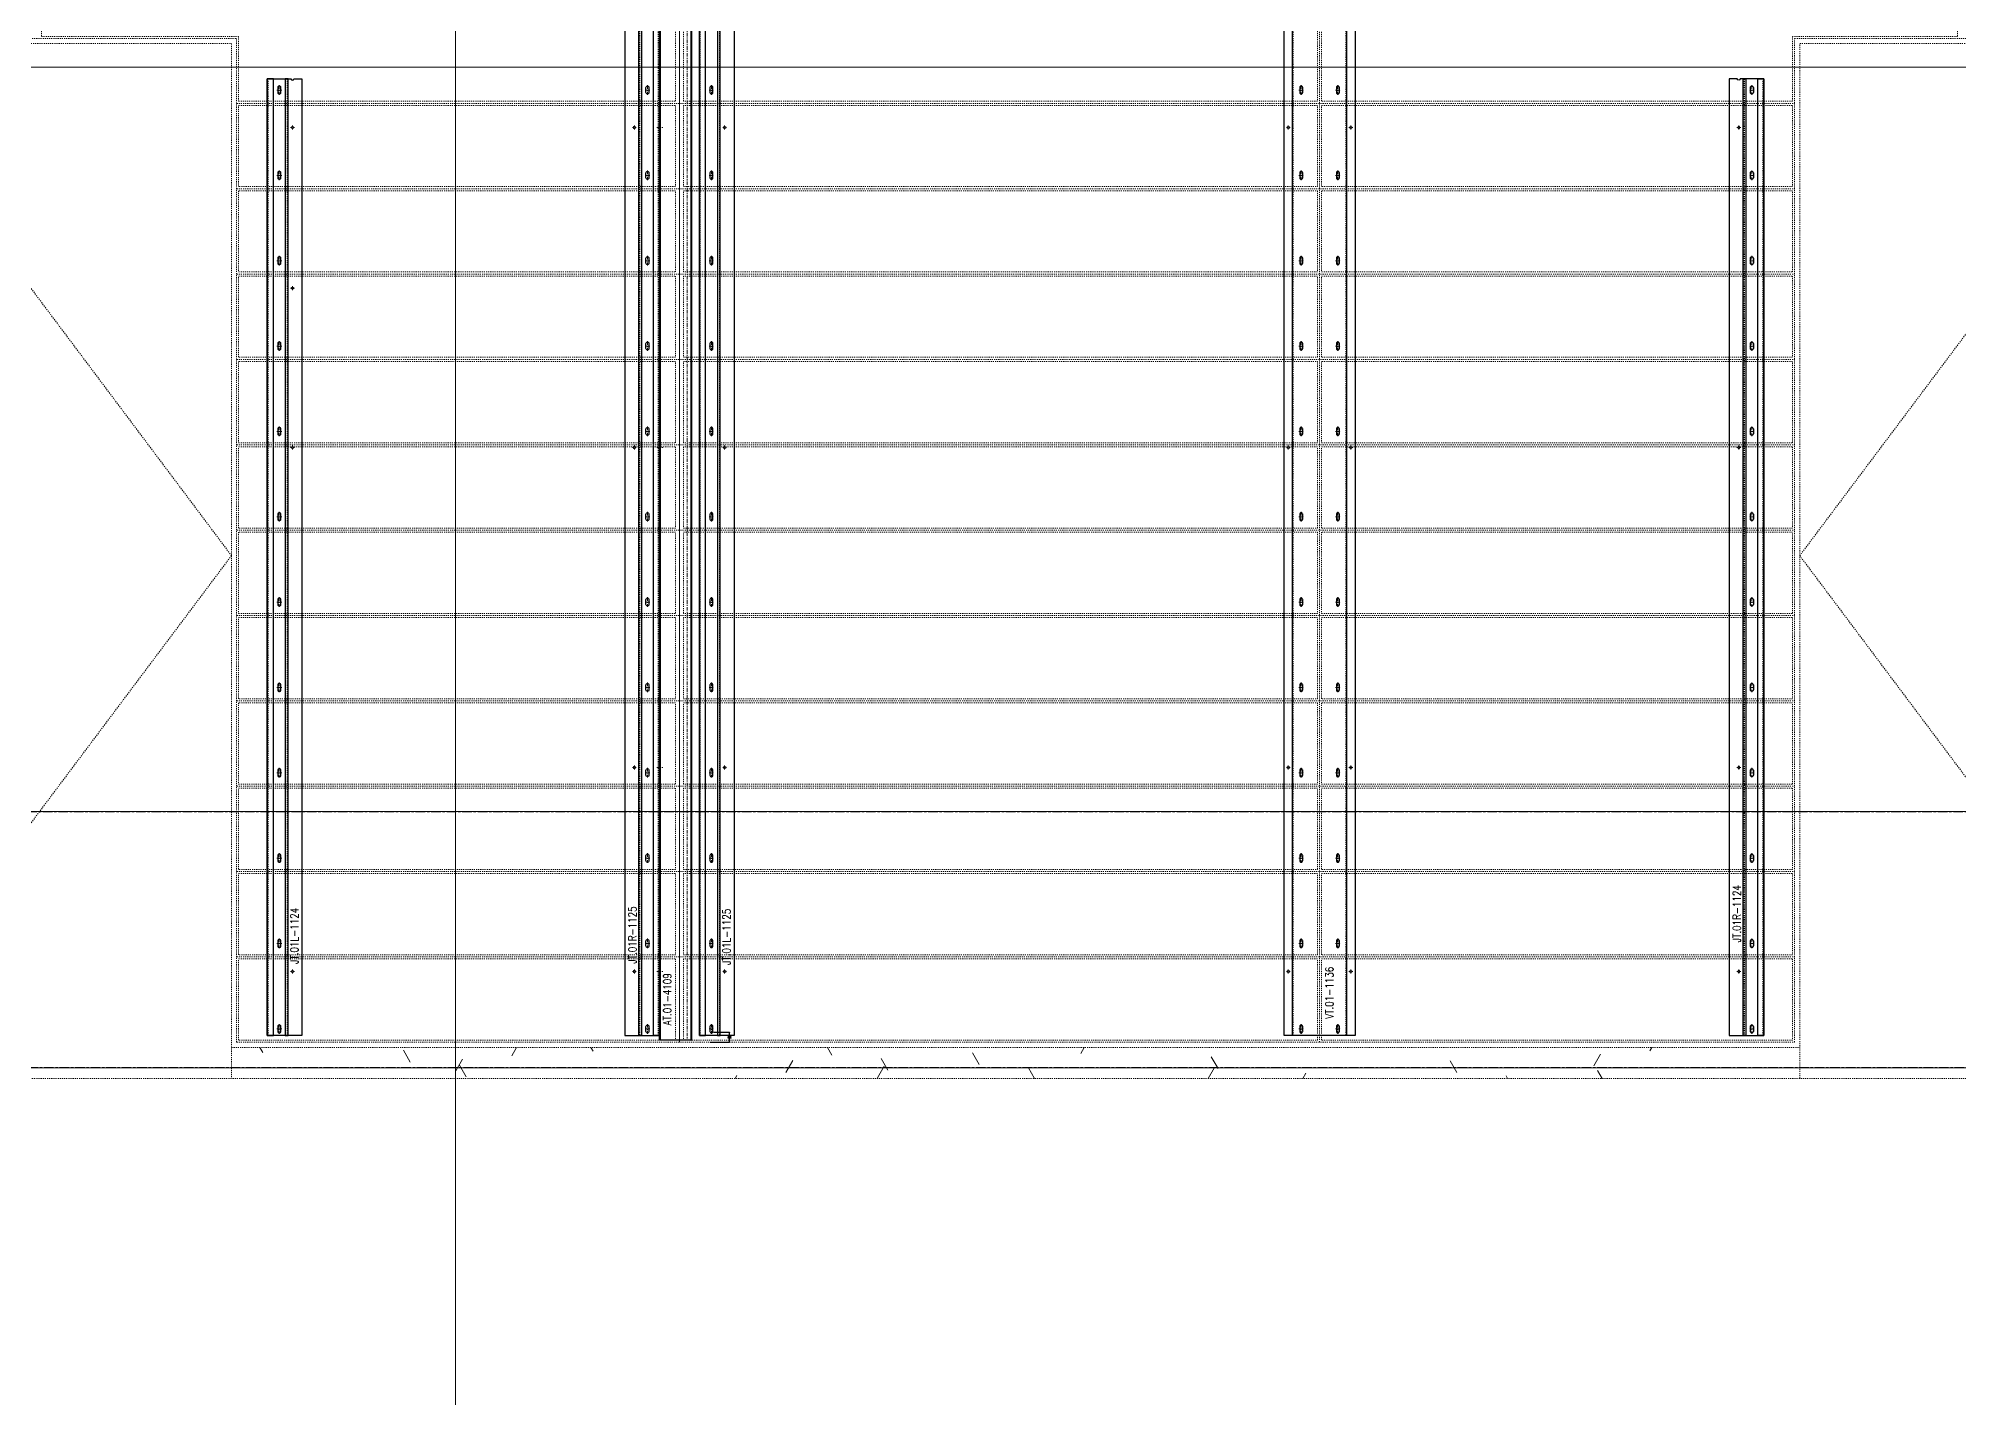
# Model space of a CAD drawing. Header units: inches. Extents: x 11737 to 18084, y -4365 to 1695.
# Drawn here: x 13634.6 to 13814.6, y -542.1 to -414.7 of the extents above; entities that cross this region are included whole.
import ezdxf

# ---------------------------------------------------------------- set-up
doc = ezdxf.new("R2010")
doc.units = ezdxf.units.IN
doc.header["$MEASUREMENT"] = 0
for name, pattern in [('INC-200$0$NBK_CenterX2', [1.083333, 0.666667, -0.125, 0.166667, -0.125]), ('NBK_Center', [0.541667, 0.333333, -0.0625, 0.083333, -0.0625]), ('NBK_Center2', [0.270833, 0.166667, -0.03125, 0.041667, -0.03125]), ('NBK_CenterX2', [1.083333, 0.666667, -0.125, 0.166667, -0.125]), ('NBK_Hidden', [0.125, 0.083333, -0.041667]), ('NBK_Hidden2', [0.0625, 0.041667, -0.020833])]:
    doc.linetypes.add(name, pattern=pattern)
doc.layers.get('Defpoints').update_dxf_attribs({"color": 250, "lineweight": 0})
for name, color, linetype, lineweight in [('!Bracket', 11, 'Continuous', 25), ('!Clip - bent', 20, 'Continuous', 25), ('!Clip - bent @ 1', 20, 'Continuous', 25), ('!Dimension', 50, 'Continuous', 5), ('!Extrusion', 140, 'Continuous', 25), ('!Flashing', 40, 'Continuous', 25), ('!Gridline', 112, 'NBK_CenterX2', 5), ('!Linetype_Center', 220, 'NBK_Center', 9), ('!Linetype_Center2', 222, 'NBK_Center2', 9), ('!Linetype_Hidden', 210, 'NBK_Hidden', 9), ('!Misc2', 252, 'NBK_Hidden2', 5), ('INC-200$0$!Gridline @ 1', 112, 'INC-200$0$NBK_CenterX2', 5)]:
    doc.layers.add(name, color=color, linetype=linetype, lineweight=lineweight)
doc.layers.add('0 @ 1', color=7, linetype='Continuous')
doc.styles.add('Romans', font='romans.shx', dxfattribs={"width": 0.8})
doc.dimstyles.new('NBK$0', dxfattribs={"dimtxt": 0.078125, "dimasz": 0.046875, "dimexe": 0, "dimexo": 0.03125, "dimgap": 0.03, "dimtad": 3, "dimdec": 4, "dimzin": 3, "dimdsep": 46, "dimlunit": 4, "dimtxsty": 'Romans', "dimblk": 'DOT', "dimblk1": 'DOT', "dimblk2": 'DOT', "dimcen": 0, "dimazin": 2, "dimtfac": 0.8, "dimtdec": 4, "dimtmove": 2, "dimatfit": 2, "dimfxl": 1, "dimfrac": 1, "dimtolj": 1, "dimtzin": 0, "dimarcsym": 1})

# ---------------------------------------------------------------- blocks, each defined once
blk = doc.blocks.new('WEST ELEVATION GRID')
for p, q in [((-228.01, -106.7), (-228.01, 1818.09)), ((-1655, 24), (842.95, 24)), ((-1655, 0), (794.95, 0))]:
    blk.add_line(p, q)
blk = doc.blocks.new('A201')
h = blk.add_hatch()
h.set_pattern_fill('FP_12', color=8, style=0, pattern_type=2)
h.set_pattern_definition([(0, (-698.9975, 218.4), (15.36, 3.84), [1.267, -10.253, 1.267, -10.253, -61.44]), (0, (-698.9975, 218.4), (15.36, 3.84), [-23.04, 1.267, -21.773, 1.267, -10.253, -26.88]), (0, (-698.9975, 218.4), (15.36, 3.84), [-57.6, 1.267, -6.413, 1.267, -17.933]), (120, (-693.2375, 220.32), (-11.005538, 11.38215), [1.267, -10.253, 1.267, -10.253, -61.44]), (120, (-693.2375, 220.32), (-11.005538, 11.38215), [-23.04, 1.267, -21.773, 1.267, -10.253, -26.88]), (120, (-693.2375, 220.32), (-11.005538, 11.38215), [-57.6, 1.267, -6.413, 1.267, -17.933]), (240, (-691.3175, 228), (-4.354462, -15.22215), [1.267, -10.253, 1.267, -10.253, -61.44]), (240, (-691.3175, 228), (-4.354462, -15.22215), [-23.04, 1.267, -21.773, 1.267, -10.253, -26.88]), (240, (-691.3175, 228), (-4.354462, -15.22215), [-57.6, 1.267, -6.413, 1.267, -17.933])])
h.paths.add_polyline_path([(-249.01, -25), (-102, -25), (-102, -22.1), (-249.01, -22.1)])
for p, q in [((-249.01, 24), (-285.01, 72)), ((-285.01, 72), (-249.01, 72)), ((-249.01, 72), (-249.01, -25)), ((-102, 24), (-66, 72)), ((-102, -25), (-102, 72)), ((-102, 72), (-30, 72)), ((-249.01, 24), (-285.01, -24)), ((-102, 24), (-66, -24)), ((-249.01, -22.1), (-102, -22.1)), ((24, -25), (-314.57, -25)), ((25.16, -24), (-102, -24))]:
    blk.add_line(p, q)
blk = doc.blocks.new('EWA-TM TERRACOTTA WEST')
at = {"layer": '!Linetype_Center2', "color": 3, "linetype": 'Continuous'}
blk.add_line((1125, 2.4), (1125, 1442.4), dxfattribs=at)
at = {"layer": '!Linetype_Hidden'}
for p, q in [((1125, 18.4), (1125, 242.4)), ((1185, 2.4), (1185, 242.4)), ((1083.49, 90.4), (1229.53, 90.4)), ((1083.49, 82.4), (1229.53, 82.4)), ((1083.49, 74.4), (1229.53, 74.4)), ((1083.49, 66.4), (1229.53, 66.4)), ((1083.49, 58.4), (1229.53, 58.4)), ((1083.49, 50.4), (1229.53, 50.4)), ((1083.49, 42.4), (1229.53, 42.4)), ((1083.49, 34.4), (1229.53, 34.4)), ((1083.49, 26.4), (1229.53, 26.4)), ((1083.49, 18.4), (1229.53, 18.4)), ((1083.49, 18.4), (1229.53, 18.4)), ((1083.49, 10.4), (1229.53, 10.4)), ((1083.49, 10.4), (1229.53, 10.4)), ((1083.49, 2.4), (1229.53, 2.4)), ((1083.49, 2.4), (1229.53, 2.4))]:
    blk.add_line(p, q, dxfattribs=at)
for points in [[(1124.63, 90.59), (1124.63, 98.21), (1065.19, 98.21), (1065.19, 96.67), (1083.67, 96.67), (1083.67, 90.59)], [(1125.38, 98.21), (1184.81, 98.21), (1184.81, 90.59), (1125.38, 90.59)], [(1185.19, 90.59), (1185.19, 98.21), (1244.81, 98.21), (1244.81, 96.67), (1229.34, 96.67), (1229.34, 90.59)], [(1083.67, 90.21), (1124.63, 90.21), (1124.63, 82.59), (1083.67, 82.59)], [(1125.38, 82.59), (1184.81, 82.59), (1184.81, 90.21), (1125.38, 90.21)], [(1185.19, 90.21), (1229.34, 90.21), (1229.34, 82.59), (1185.19, 82.59)], [(1083.67, 74.59), (1124.63, 74.59), (1124.63, 82.21), (1083.67, 82.21)], [(1125.38, 82.21), (1184.81, 82.21), (1184.81, 74.59), (1125.38, 74.59)], [(1185.19, 74.59), (1229.34, 74.59), (1229.34, 82.21), (1185.19, 82.21)], [(1083.67, 74.21), (1124.63, 74.21), (1124.63, 66.59), (1083.67, 66.59)], [(1125.38, 66.59), (1184.81, 66.59), (1184.81, 74.21), (1125.38, 74.21)], [(1185.19, 74.21), (1229.34, 74.21), (1229.34, 66.59), (1185.19, 66.59)], [(1083.67, 58.59), (1124.63, 58.59), (1124.63, 66.21), (1083.67, 66.21)], [(1125.38, 66.21), (1184.81, 66.21), (1184.81, 58.59), (1125.38, 58.59)], [(1185.19, 58.59), (1229.34, 58.59), (1229.34, 66.21), (1185.19, 66.21)], [(1083.67, 58.21), (1124.63, 58.21), (1124.63, 50.59), (1083.67, 50.59)], [(1125.38, 50.59), (1184.81, 50.59), (1184.81, 58.21), (1125.38, 58.21)], [(1185.19, 58.21), (1229.34, 58.21), (1229.34, 50.59), (1185.19, 50.59)], [(1083.67, 42.59), (1124.63, 42.59), (1124.63, 50.21), (1083.67, 50.21)], [(1125.38, 50.21), (1184.81, 50.21), (1184.81, 42.59), (1125.38, 42.59)], [(1185.19, 42.59), (1229.34, 42.59), (1229.34, 50.21), (1185.19, 50.21)], [(1083.67, 42.21), (1124.63, 42.21), (1124.63, 34.59), (1083.67, 34.59)], [(1125.38, 34.59), (1184.81, 34.59), (1184.81, 42.21), (1125.38, 42.21)], [(1185.19, 42.21), (1229.34, 42.21), (1229.34, 34.59), (1185.19, 34.59)], [(1083.67, 26.59), (1124.63, 26.59), (1124.63, 34.21), (1083.67, 34.21)], [(1125.38, 34.21), (1184.81, 34.21), (1184.81, 26.59), (1125.38, 26.59)], [(1185.19, 26.59), (1229.34, 26.59), (1229.34, 34.21), (1185.19, 34.21)], [(1083.67, 26.21), (1124.63, 26.21), (1124.63, 18.59), (1083.67, 18.59)], [(1125.38, 18.59), (1184.81, 18.59), (1184.81, 26.21), (1125.38, 26.21)], [(1185.19, 26.21), (1229.34, 26.21), (1229.34, 18.59), (1185.19, 18.59)], [(1083.67, 18.21), (1124.63, 18.21), (1124.63, 10.59), (1083.67, 10.59)], [(1125.38, 10.59), (1184.81, 10.59), (1184.81, 18.21), (1125.38, 18.21)], [(1185.19, 18.21), (1229.34, 18.21), (1229.34, 10.59), (1185.19, 10.59)], [(1083.67, 10.21), (1124.63, 10.21), (1124.63, 2.59), (1083.67, 2.59)], [(1125.38, 2.59), (1184.81, 2.59), (1184.81, 10.21), (1125.38, 10.21)], [(1185.19, 10.21), (1229.34, 10.21), (1229.34, 2.59), (1185.19, 2.59)]]:
    blk.add_lwpolyline(points, close=True, dxfattribs=at)
for points in [[(1046.51, 2.4), (1046.51, 96.49), (1083.49, 96.49), (1083.49, 2.4)], [(1229.53, 2.4), (1229.53, 96.49), (1302.5, 96.49), (1302.5, 0.4)]]:
    blk.add_lwpolyline(points, dxfattribs=at)
blk = doc.blocks.new('_Dot')
at = {"color": 0, "linetype": 'ByBlock', "lineweight": -2}
blk.add_line((-0.5, 0), (-1, 0), dxfattribs=at)
at = {"color": 0, "linetype": 'ByBlock', "const_width": 0.5}
blk.add_lwpolyline([(-0.25, 0, 1), (0.25, 0, 1)], format="xyb", close=True, dxfattribs=at)
blk = doc.blocks.new('*D1123')
at = {"layer": '0 @ 1', "color": 0, "lineweight": -2}
for p, q in [((13697.59, -508.79), (13699.4, -508.79)), ((13697.89, -507.85), (13699.4, -507.85)), ((13699.4, -508.74), (13699.4, -507.9))]:
    blk.add_line(p, q, dxfattribs=at)
at = {"layer": 'Defpoints', "color": 0}
for p in [(13697.56, -508.79), (13697.86, -507.85), (13699.4, -507.85)]:
    blk.add_point(p, dxfattribs=at)
at = {"layer": '0 @ 1', "color": 0, "lineweight": -2, "xscale": 0.046875, "yscale": 0.046875, "zscale": 0.046875}
for p, rotation in [((13699.4, -507.85), 90), ((13699.4, -508.79), 270)]:
    blk.add_blockref('_Dot', p, dxfattribs=dict(at, rotation=rotation))
at = {"layer": '0 @ 1', "color": 0, "char_height": 0.0781, "attachment_point": 5, "rotation": 90, "style": 'Romans'}
for s, insert in [('\\A1;{\\H0.800000x;\\S15#16;}"', (13699.31, -508.32)), ('\\A1;[24]', (13699.49, -508.32))]:
    blk.add_mtext(s, dxfattribs=dict(at, insert=insert))
blk = doc.blocks.new('GRID_ELEV WEST_W')
at = {"layer": '!Gridline'}
for p, q in [((821.46, -1239.57), (821.46, 403.85)), ((-594.98, -1220.98), (1164.09, -1220.98))]:
    blk.add_line(p, q, dxfattribs=at)
blk.add_lwpolyline([(-512.31, -1203.13), (-493.23, -1203.13), (-493.23, -1203.13), (1164.09, -1203.13)], dxfattribs=at)
blk = doc.blocks.new('WEEP HOLE')
at = {"layer": '!Linetype_Center'}
for p, q in [((-0.22, 0.37), (0.22, 0.37)), ((0, 0.83), (0, -0.08))]:
    blk.add_line(p, q, dxfattribs=at)
at = {"color": 0}
blk.add_lwpolyline([(-0.14, 0.61), (-0.14, 0.14, 0.414214), (0, 0, 0.414214), (0.14, 0.14), (0.14, 0.61, 0.414214), (0, 0.75, 0.414214)], format="xyb", close=True, dxfattribs=at)
blk = doc.blocks.new('TAP HOLE_5mm')
at = {"layer": '!Linetype_Center2'}
for points in [[(-0.18, 0), (0.18, 0)], [(0, 0.18), (0, -0.18)]]:
    blk.add_lwpolyline(points, dxfattribs=at)
blk.add_circle((0, 0), 0.101)
blk = doc.blocks.new('CLEAR SECTION HOLE')
at = {"layer": '!Linetype_Center2'}
blk.add_line((-0.33, 0), (0.26, 0), dxfattribs=at)
at = {"layer": '!Misc2'}
blk.add_lwpolyline([(-0.08, 0.1), (0, 0.1), (0, -0.1), (-0.08, -0.1)], close=True, dxfattribs=at)
blk = doc.blocks.new('VT.01-1136-')
at = {"layer": '!Extrusion'}
blk.add_lwpolyline([(-2.45, 124.55), (2.45, 124.55), (2.45, 116.29), (-2.45, 116.29)], close=True, dxfattribs=at)
at = {"layer": '!Extrusion', "linetype": 'NBK_Hidden2'}
blk.add_lwpolyline([(-1.86, 124.55), (1.86, 124.55), (1.86, 116.29), (-1.86, 116.29)], close=True, dxfattribs=at)
at = {"layer": '!Extrusion'}
blk.add_lwpolyline([(3.33, 0), (-3.33, 0), (-3.33, 119.96), (1.58, 119.96, 1), (1.86, 119.96), (3.33, 119.96)], format="xyb", close=True, dxfattribs=at)
for points in [[(-2.54, 119.96), (1.58, 119.96)], [(1.86, 119.96), (2.54, 119.96), (2.54, 0), (-2.54, 0), (-2.54, 119.96), (1.58, 119.96)], [(1.86, 119.96), (2.54, 119.96)]]:
    blk.add_lwpolyline(points, dxfattribs=at)
at = {"layer": '!Extrusion', "linetype": 'NBK_Hidden'}
blk.add_lwpolyline([(1.86, 119.96), (2.46, 119.96), (2.46, 0), (-2.46, 0), (-2.46, 119.96), (1.58, 119.96)], dxfattribs=at)
at = {"layer": '!Dimension', "rotation": 360}
for p in [(-2.46, 118.66), (-2.46, 117.08), (2.54, 118.66), (2.54, 117.08)]:
    blk.add_blockref('CLEAR SECTION HOLE', p, dxfattribs=at)
at = {"layer": '!Extrusion', "rotation": 360}
for name, p in [('TAP HOLE_5mm', (-1.72, 119.12)), ('TAP HOLE_5mm', (1.72, 119.12)), ('TAP HOLE_5mm', (-2.93, 115.12)), ('TAP HOLE_5mm', (2.93, 115.12)), ('WEEP HOLE', (-1.72, 112.25)), ('WEEP HOLE', (1.72, 112.25)), ('WEEP HOLE', (-1.72, 104.25)), ('WEEP HOLE', (1.72, 104.25)), ('WEEP HOLE', (-1.72, 96.25)), ('WEEP HOLE', (1.72, 96.25)), ('WEEP HOLE', (-1.72, 88.25)), ('WEEP HOLE', (1.72, 88.25)), ('TAP HOLE_5mm', (-2.93, 85.12)), ('TAP HOLE_5mm', (2.93, 85.12)), ('WEEP HOLE', (-1.72, 80.25)), ('WEEP HOLE', (1.72, 80.25)), ('WEEP HOLE', (-1.72, 72.25)), ('WEEP HOLE', (1.72, 72.25)), ('WEEP HOLE', (-1.72, 64.25)), ('WEEP HOLE', (1.72, 64.25)), ('WEEP HOLE', (-1.72, 56.25)), ('WEEP HOLE', (1.72, 56.25)), ('TAP HOLE_5mm', (-2.93, 55.12)), ('TAP HOLE_5mm', (2.93, 55.12)), ('WEEP HOLE', (-1.72, 48.25)), ('WEEP HOLE', (1.72, 48.25)), ('WEEP HOLE', (-1.72, 40.25)), ('WEEP HOLE', (1.72, 40.25)), ('WEEP HOLE', (-1.72, 32.25)), ('WEEP HOLE', (1.72, 32.25)), ('TAP HOLE_5mm', (-2.93, 25.12)), ('TAP HOLE_5mm', (2.93, 25.12)), ('WEEP HOLE', (-1.72, 24.25)), ('WEEP HOLE', (1.72, 24.25)), ('WEEP HOLE', (-1.72, 16.25)), ('WEEP HOLE', (1.72, 16.25)), ('WEEP HOLE', (-1.72, 8.25)), ('WEEP HOLE', (1.72, 8.25)), ('TAP HOLE_5mm', (-2.93, 6)), ('TAP HOLE_5mm', (2.93, 6)), ('WEEP HOLE', (-1.72, 0.24)), ('WEEP HOLE', (1.72, 0.24))]:
    blk.add_blockref(name, p, dxfattribs=at)
at = {"layer": 'Defpoints', "color": 30, "insert": (-0.07, 123.97), "char_height": 0.75, "width": 1.65, "attachment_point": 5, "style": 'Romans'}
blk.add_mtext('SL.01-1100', dxfattribs=at)
at = {"layer": 'Defpoints', "color": 1, "insert": (0.92, 4), "char_height": 0.75, "width": 1.65, "attachment_point": 5, "rotation": 90, "style": 'Romans'}
blk.add_mtext('VT.01-1136', dxfattribs=at)
blk = doc.blocks.new('JT.01L-1124')
at = {"layer": '!Extrusion'}
blk.add_lwpolyline([(0, 0), (0, 89.69), (2.22, 89.69, 1), (2.5, 89.69), (3.25, 89.69), (3.25, 0)], format="xyb", close=True, dxfattribs=at)
at = {"layer": '!Extrusion', "linetype": 'NBK_Hidden'}
for points in [[(0.08, 0), (0.08, 89.69), (0, 89.69), (0, 0)], [(1.95, 0), (1.95, 89.69), (1.87, 89.69), (1.87, 0)]]:
    blk.add_lwpolyline(points, close=True, dxfattribs=at)
at = {"layer": '!Extrusion'}
for points in [[(0.57, 0), (0.57, 89.69), (0, 89.69), (0, 0)], [(1.95, 0), (1.95, 89.69), (1.69, 89.69), (1.69, 0)]]:
    blk.add_lwpolyline(points, close=True, dxfattribs=at)
for p in [(1.13, 88.25), (1.13, 80.25), (1.13, 72.25), (1.13, 64.25), (1.13, 56.25), (1.13, 48.25), (1.13, 40.25), (1.13, 32.25), (1.13, 24.25), (1.13, 16.25), (1.13, 8.25), (1.13, 0.24)]:
    blk.add_blockref('WEEP HOLE', p, dxfattribs=at)
at = {"layer": '!Extrusion', "rotation": 360}
for p in [(2.36, 85.12), (2.36, 70.05), (2.36, 55.12), (2.36, 6)]:
    blk.add_blockref('TAP HOLE_5mm', p, dxfattribs=at)
at = {"layer": 'Defpoints', "color": 2, "insert": (2.54, 9.33), "char_height": 0.75, "width": 1.65, "attachment_point": 5, "rotation": 90, "style": 'Romans'}
blk.add_mtext('JT.01L-1124', dxfattribs=at)
blk = doc.blocks.new('JT.01R-1124-')
at = {"layer": '!Extrusion'}
blk.add_lwpolyline([(0, 0), (0, 89.69), (-2.22, 89.69, -1), (-2.5, 89.69), (-3.25, 89.69), (-3.25, 0)], format="xyb", close=True, dxfattribs=at)
for points in [[(-1.95, 0), (-1.95, 89.69), (-1.69, 89.69), (-1.69, 0)], [(-0.57, 0), (-0.57, 89.69), (0, 89.69), (0, 0)]]:
    blk.add_lwpolyline(points, close=True, dxfattribs=at)
at = {"layer": '!Extrusion', "linetype": 'NBK_Hidden'}
for points in [[(-1.95, 0), (-1.95, 89.69), (-1.87, 89.69), (-1.87, 0)], [(-0.08, 0), (-0.08, 89.69), (0, 89.69), (0, 0)]]:
    blk.add_lwpolyline(points, close=True, dxfattribs=at)
at = {"layer": '!Extrusion', "xscale": -1}
for name, p in [('WEEP HOLE', (-1.13, 88.25)), ('TAP HOLE_5mm', (-2.36, 85.12)), ('WEEP HOLE', (-1.13, 80.25)), ('WEEP HOLE', (-1.13, 72.25)), ('WEEP HOLE', (-1.13, 64.25)), ('WEEP HOLE', (-1.13, 56.25)), ('TAP HOLE_5mm', (-2.36, 55.12)), ('WEEP HOLE', (-1.13, 48.25)), ('WEEP HOLE', (-1.13, 40.25)), ('WEEP HOLE', (-1.13, 32.25)), ('TAP HOLE_5mm', (-2.36, 25.12)), ('WEEP HOLE', (-1.13, 24.25)), ('WEEP HOLE', (-1.13, 16.25)), ('WEEP HOLE', (-1.13, 8.25)), ('TAP HOLE_5mm', (-2.36, 6)), ('WEEP HOLE', (-1.13, 0.24))]:
    blk.add_blockref(name, p, dxfattribs=at)
at = {"layer": 'Defpoints', "color": 5, "insert": (-2.54, 11.41), "char_height": 0.75, "width": 1.65, "attachment_point": 5, "rotation": 90, "style": 'Romans'}
blk.add_mtext('JT.01R-1124', dxfattribs=at)
blk = doc.blocks.new('SECTION CLEAR HOLE 1')
at = {"layer": '!Linetype_Center2'}
blk.add_line((-0.33, 0, 0), (0.26, 0, 0), dxfattribs=at)
at = {"layer": '!Misc2'}
blk.add_lwpolyline([(-0.12, 0.1), (0, 0.1), (0, -0.1), (-0.12, -0.1)], close=True, dxfattribs=at)
blk = doc.blocks.new('SLOTTED SECTION1')
at = {"layer": '!Linetype_Center2'}
blk.add_lwpolyline([(-0.24, 0), (0.12, 0)], dxfattribs=at)
at = {"layer": '!Misc2'}
blk.add_lwpolyline([(-0.12, 0.47), (0, 0.47), (0, -0.47), (-0.12, -0.47)], close=True, dxfattribs=at)
blk = doc.blocks.new('SLOTTED HOLE 1')
at = {"layer": '!Linetype_Center'}
for p, q in [((0, 0.55), (0, -0.55)), ((-0.22, 0), (0.22, 0))]:
    blk.add_line(p, q, dxfattribs=at)
at = {"color": 0}
blk.add_lwpolyline([(-0.14, 0.33), (-0.14, -0.33, 0.414214), (0, -0.47, 0.414214), (0.14, -0.33), (0.14, 0.33, 0.414214), (0, 0.47, 0.414214)], format="xyb", close=True, dxfattribs=at)
blk = doc.blocks.new('AS.01-1100')
at = {"layer": '!Bracket'}
for points in [[(-1.3, 4.65), (-0.12, 4.65), (-0.12, -3.67), (-1.3, -3.67)], [(-1.3, -3.67), (-1.18, -3.67), (-1.18, 4.65), (-1.3, 4.65)]]:
    blk.add_lwpolyline(points, close=True, dxfattribs=at)
at = {"layer": '!Dimension'}
for name, p in [('SLOTTED SECTION1', (-1.18, 3.73)), ('SLOTTED SECTION1', (-1.18, 2.15)), ('SECTION CLEAR HOLE 1', (-1.18, -1.3)), ('SECTION CLEAR HOLE 1', (-1.18, -2.88))]:
    blk.add_blockref(name, p, dxfattribs=at)
at = {"layer": '!Extrusion', "linetype": 'NBK_Hidden'}
blk.add_blockref('SLOTTED HOLE 1', (-0.83, 2.75), dxfattribs=at)
at = {"layer": '!Extrusion', "rotation": 360}
blk.add_blockref('TAP HOLE_5mm', (-0.83, -2.09), dxfattribs=at)
at = {"layer": 'Defpoints', "color": 30, "insert": (-0.71, 0.49), "char_height": 0.75, "width": 1.65, "attachment_point": 5, "rotation": 90, "style": 'Romans'}
blk.add_mtext('AS.01-1100', dxfattribs=at)
blk = doc.blocks.new('JT.01L-1125')
at = {"layer": '!Extrusion', "linetype": 'NBK_Hidden'}
for points in [[(0, 119.96), (0, 0), (0.08, 0), (0.08, 119.96)], [(1.87, 119.96), (1.87, 0), (1.95, 0), (1.95, 119.96)]]:
    blk.add_lwpolyline(points, dxfattribs=at)
at = {"layer": '!Extrusion'}
blk.add_lwpolyline([(3.25, 0), (0, 0), (0, 119.96), (2.22, 119.96, 1), (2.5, 119.96), (3.25, 119.96)], format="xyb", close=True, dxfattribs=at)
for points in [[(0, 119.96), (0, 0), (0.57, 0), (0.57, 119.96)], [(1.69, 119.96), (1.69, 0), (1.95, 0), (1.95, 119.96)]]:
    blk.add_lwpolyline(points, dxfattribs=at)
at = {"layer": '!Dimension'}
blk.add_blockref('AS.01-1100', (3.25, 119.96), dxfattribs=at)
at = {"layer": '!Extrusion', "rotation": 360}
for name, p in [('TAP HOLE_5mm', (1.13, 119.12)), ('TAP HOLE_5mm', (2.36, 115.12)), ('WEEP HOLE', (1.13, 112.25)), ('WEEP HOLE', (1.13, 104.25)), ('TAP HOLE_5mm', (2.36, 85.12)), ('TAP HOLE_5mm', (2.36, 55.12)), ('TAP HOLE_5mm', (2.36, 25.12)), ('TAP HOLE_5mm', (2.36, 6))]:
    blk.add_blockref(name, p, dxfattribs=at)
at = {"layer": '!Extrusion'}
for p in [(1.13, 96.25), (1.13, 88.25), (1.13, 80.25), (1.13, 72.25), (1.13, 64.25), (1.13, 56.25), (1.13, 48.25), (1.13, 40.25), (1.13, 32.25), (1.13, 24.25), (1.13, 16.25), (1.13, 8.25), (1.13, 0.24)]:
    blk.add_blockref('WEEP HOLE', p, dxfattribs=at)
at = {"layer": 'Defpoints', "color": 2, "insert": (2.54, 9.24), "char_height": 0.75, "width": 1.65, "attachment_point": 5, "rotation": 90, "style": 'Romans'}
blk.add_mtext('JT.01L-1125', dxfattribs=at)
blk = doc.blocks.new('SL.01-1101')
at = {"layer": '!Bracket'}
for points in [[(4.65, -1.3), (4.65, -0.12), (-3.67, -0.12), (-3.67, -1.3)], [(-3.67, -1.3), (-3.67, -1.18), (4.65, -1.18), (4.65, -1.3)]]:
    blk.add_lwpolyline(points, close=True, dxfattribs=at)
at = {"layer": '!Dimension', "xscale": -1, "rotation": 270}
for name, p in [('SECTION CLEAR HOLE 1', (-2.88, -1.18)), ('SECTION CLEAR HOLE 1', (-1.3, -1.18)), ('SLOTTED SECTION1', (2.15, -1.18)), ('SLOTTED SECTION1', (3.73, -1.18))]:
    blk.add_blockref(name, p, dxfattribs=at)
at = {"layer": '!Extrusion', "xscale": -1, "rotation": 270}
blk.add_blockref('TAP HOLE_5mm', (-2.09, -0.83), dxfattribs=at)
at = {"layer": '!Extrusion', "linetype": 'NBK_Hidden', "xscale": -1, "rotation": 270}
blk.add_blockref('SLOTTED HOLE 1', (2.75, -0.83), dxfattribs=at)
at = {"layer": 'Defpoints', "color": 30, "insert": (0.32, -0.6), "char_height": 0.75, "width": 1.65, "attachment_point": 5, "style": 'Romans'}
blk.add_mtext('AS.01-1101', dxfattribs=at)
blk = doc.blocks.new('JT.01R-1125-')
at = {"layer": '!Extrusion'}
blk.add_lwpolyline([(-3.25, 0), (0, 0), (0, 119.96), (-2.22, 119.96, -1), (-2.5, 119.96), (-3.25, 119.96)], format="xyb", close=True, dxfattribs=at)
for points in [[(-1.69, 119.96), (-1.69, 0), (-1.95, 0), (-1.95, 119.96)], [(0, 119.96), (0, 0), (-0.57, 0), (-0.57, 119.96)]]:
    blk.add_lwpolyline(points, close=True, dxfattribs=at)
at = {"layer": '!Extrusion', "linetype": 'NBK_Hidden'}
for points in [[(-1.87, 119.96), (-1.87, 0), (-1.95, 0), (-1.95, 119.96)], [(0, 119.96), (0, 0), (-0.08, 0), (-0.08, 119.96)]]:
    blk.add_lwpolyline(points, close=True, dxfattribs=at)
at = {"layer": '!Extrusion', "xscale": -1}
for name, p in [('TAP HOLE_5mm', (-1.13, 119.12)), ('TAP HOLE_5mm', (-2.36, 115.12)), ('WEEP HOLE', (-1.13, 112.25)), ('WEEP HOLE', (-1.13, 104.25)), ('WEEP HOLE', (-1.13, 96.25)), ('WEEP HOLE', (-1.13, 88.25)), ('TAP HOLE_5mm', (-2.36, 85.12)), ('WEEP HOLE', (-1.13, 80.25)), ('WEEP HOLE', (-1.13, 72.25)), ('WEEP HOLE', (-1.13, 64.25)), ('WEEP HOLE', (-1.13, 56.25)), ('TAP HOLE_5mm', (-2.36, 55.12)), ('WEEP HOLE', (-1.13, 48.25)), ('WEEP HOLE', (-1.13, 40.25)), ('WEEP HOLE', (-1.13, 32.25)), ('TAP HOLE_5mm', (-2.36, 25.12)), ('WEEP HOLE', (-1.13, 24.25)), ('WEEP HOLE', (-1.13, 16.25)), ('WEEP HOLE', (-1.13, 8.25)), ('TAP HOLE_5mm', (-2.36, 6)), ('WEEP HOLE', (-1.13, 0.24))]:
    blk.add_blockref(name, p, dxfattribs=at)
at = {"color": 144, "rotation": 90}
blk.add_blockref('SL.01-1101', (-3.25, 119.96), dxfattribs=at)
at = {"layer": 'Defpoints', "color": 5, "insert": (-2.54, 9.41), "char_height": 0.75, "width": 1.65, "attachment_point": 5, "rotation": 90, "style": 'Romans'}
blk.add_mtext('JT.01R-1125', dxfattribs=at)
blk = doc.blocks.new('WEST TRACKS')
at = {"layer": '!Clip - bent'}
for name, p in [('JT.01R-1125-', (1123.13, -20.98)), ('JT.01L-1125', (1126.87, -20.98)), ('VT.01-1136-', (1185, -20.98)), ('JT.01L-1124', (1086.36, -20.98))]:
    blk.add_blockref(name, p, dxfattribs=at)
at = {"layer": '!Clip - bent @ 1'}
blk.add_blockref('JT.01R-1124-', (1226.66, -20.98), dxfattribs=at)
blk = doc.blocks.new('HOLE FLASHING')
at = {"layer": '!Linetype_Center2'}
blk.add_line((-0.31, 0), (0.26, 0), dxfattribs=at)
at = {"layer": '!Misc2'}
blk.add_lwpolyline([(-0.06, 0.1), (0, 0.1), (0, -0.1), (-0.06, -0.1)], close=True, dxfattribs=at)
blk = doc.blocks.new('AT.01-4109')
at = {"layer": '!Flashing', "color": 2}
for points in [[(0, 119.96), (2.99, 119.96), (2.99, -0.43), (0, -0.43)], [(0, 119.96), (0.06, 119.96), (0.06, -0.43), (0, -0.43)], [(2.94, -0.43), (2.99, -0.43), (2.99, 119.96), (2.94, 119.96)]]:
    blk.add_lwpolyline(points, close=True, dxfattribs=at)
at = {"layer": '!Linetype_Center'}
blk.add_lwpolyline([(0, 119.96), (2.6, 119.96), (2.6, -0.43), (0, -0.43)], close=True, dxfattribs=at)
at = {"color": 144}
for p in [(0.06, 115.12), (0.06, 85.12), (0.06, 55.12), (0.06, 25.12), (0.06, 6)]:
    blk.add_blockref('HOLE FLASHING', p, dxfattribs=at)
at = {"layer": 'Defpoints', "color": 6, "insert": (0.73, 3.39), "char_height": 0.75, "width": 1.65, "attachment_point": 5, "rotation": 90, "style": 'Romans'}
blk.add_mtext('AT.01-4109', dxfattribs=at)
blk = doc.blocks.new('WEST MOVEMENT FLASHING')
at = {"color": 144}
blk.add_blockref('AT.01-4109', (1123.13, -20.98), dxfattribs=at)

msp = doc.modelspace()

# ---------------------------------------------------------------- linework, layer by layer
at = {"layer": 'Defpoints'}
msp.add_lwpolyline([(13343.24277, 956.65505), (14021.96052, 956.65505), (14021.96052, -417.39875), (13343.24277, -417.39875)], close=True, dxfattribs=at)

# ---------------------------------------------------------------- block references
at = {"layer": '!Dimension'}
msp.add_blockref('EWA-TM TERRACOTTA WEST', (12569.70873, -511.19035), dxfattribs=at)
at = {"layer": '!Linetype_Hidden'}
msp.add_blockref('A201', (13901.7236, -487.19035), dxfattribs=at)
at = {"color": 144}
msp.add_blockref('WEST MOVEMENT FLASHING', (12569.70873, -487.19035), dxfattribs=at)
at = {"color": 3}
msp.add_blockref('WEST TRACKS', (12569.70873, -487.19035), dxfattribs=at)
at = {"layer": 'Defpoints'}
msp.add_blockref('WEST ELEVATION GRID', (13901.7236, -511.19035), dxfattribs=at)
at = {"layer": 'INC-200$0$!Gridline @ 1', "xscale": 1.344, "yscale": 1.344, "zscale": 1.344}
msp.add_blockref('GRID_ELEV WEST_W', (12569.66309, 1129.81085), dxfattribs=at)

# ---------------------------------------------------------------- dimensions: what is measured, and where the dimension line sits
at = {"layer": '0 @ 1', "color": 1}
dim = msp.add_linear_dim(base=(13699.40182, -507.85482), p1=(13697.56182, -508.79035), p2=(13697.86182, -507.85482), angle=90, dimstyle='NBK$0', override={"dimscale": 1, "dimpost": '\\X', "dimtfill": 0, "dimarcsym": 0}, dxfattribs=at)
dim.commit()
dim.dimension.update_dxf_attribs({"geometry": '*D1123', "text_midpoint": (13699.30932, -508.32258)})

doc.saveas('drawing.dxf')
